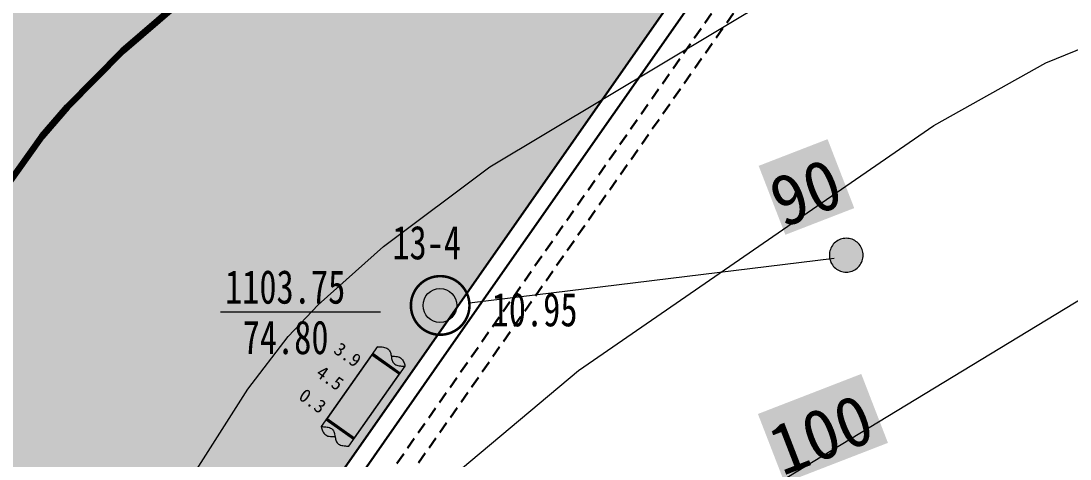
# Model space of a CAD drawing. Header units: inches. Extents: x 36473197 to 36486087, y 3899343 to 3911260.
# Drawn here: x 36479580 to 36479891.5, y 3904224.8 to 3904354.8 of the extents above; entities that cross this region are included whole.
import ezdxf

# ---------------------------------------------------------------- set-up
doc = ezdxf.new("R2010")
doc.units = ezdxf.units.IN
doc.header["$MEASUREMENT"] = 0
doc.linetypes.add('虚线', pattern=[0.0045, 0.00175, -0.001, 0.00175])
for name, color, linetype, lineweight in [('4煤底板等值线', 7, 'Continuous', 0), ('4煤底板等值线注记', 7, 'Continuous', 0), ('向北背斜轴', 7, 'Continuous', 0), ('小柱状', 7, 'Continuous', 0), ('巷道注记', 7, 'Continuous', 0), ('西区开拓设计', 7, 'Continuous', 0), ('采掘图', 7, 'Continuous', 0), ('采空区', 7, 'Continuous', 0), ('钻孔', 7, 'Continuous', 0), ('钻孔变量', 7, 'Continuous', 0)]:
    doc.layers.add(name, color=color, linetype=linetype, lineweight=lineweight)
doc.styles.add('宋体', font='SIMSUN.TTC')
doc.styles.add('黑体', font='simhei.ttf')

msp = doc.modelspace()

# ---------------------------------------------------------------- hatches: boundary and pattern name
at = {"layer": '4煤底板等值线注记', "true_color": 0xffffff}
for points in [[(36479806.95, 3904291.31), (36479799.03, 3904311.77), (36479819.49, 3904319.69), (36479827.41, 3904299.23)], [(36479806.73, 3904217.67), (36479798.81, 3904238.13), (36479829.5, 3904250.01), (36479837.42, 3904229.55)]]:
    msp.add_hatch(color=7, dxfattribs=at).paths.add_polyline_path(points, flags=17)
at = {"layer": '小柱状'}
msp.add_hatch(color=7, dxfattribs=at).paths.add_polyline_path([(36479670.86, 3904236.82), (36479679.03, 3904231.05), (36479692.4, 3904250.01), (36479684.23, 3904255.78)], flags=17)
at = {"layer": '小柱状', "lineweight": 0}
h = msp.add_hatch(dxfattribs=at)
h.set_pattern_fill('细粒砂岩_1', color=256, scale=100, angle=-35, style=0, pattern_type=2)
h.set_pattern_definition([(145, (36479684.4391, 3904249.91735), (-0.344146, -0.49149), [0.007222, -0.592778]), (145, (36479684.4433, 3904249.91565), (-0.344146, -0.49149), [0.016, -0.584]), (145, (36479684.4459, 3904249.91504), (-0.344146, -0.49149), [0.021, -0.579]), (145, (36479684.44834, 3904249.91456), (-0.344146, -0.49149), [0.02552, -0.57448]), (145, (36479684.45, 3904249.91463), (-0.344146, -0.49149), [0.02812, -0.57188]), (145, (36479684.4516, 3904249.9147), (-0.344146, -0.49149), [0.03072, -0.56928]), (145, (36479684.45326, 3904249.9148), (-0.344146, -0.49149), [0.03332, -0.56668]), (145, (36479684.4548, 3904249.9149), (-0.344146, -0.49149), [0.035708, -0.564292]), (145, (36479684.456, 3904249.9153), (-0.344146, -0.49149), [0.037246, -0.562754]), (145, (36479684.4572, 3904249.9157), (-0.344146, -0.49149), [0.038785, -0.561215]), (145, (36479684.4584, 3904249.91605), (-0.344146, -0.49149), [0.040323, -0.559677]), (145, (36479684.4596, 3904249.9164), (-0.344146, -0.49149), [0.04186, -0.55814]), (145, (36479684.4608, 3904249.9168), (-0.344146, -0.49149), [9e-17, -0.6]), (145, (36479684.4608, 3904249.9168), (-0.344146, -0.49149), [0.0434, -0.5566]), (145, (36479684.46173, 3904249.9174), (-0.344146, -0.49149), [0.0442, -0.5558]), (145, (36479684.46263, 3904249.918), (-0.344146, -0.49149), [0.045, -0.555]), (145, (36479684.46353, 3904249.9186), (-0.344146, -0.49149), [0.0458, -0.5542]), (145, (36479684.46443, 3904249.91916), (-0.344146, -0.49149), [0.0466, -0.5534]), (145, (36479684.46534, 3904249.91975), (-0.344146, -0.49149), [0.0474, -0.5526]), (145, (36479684.46624, 3904249.92034), (-0.344146, -0.49149), [4e-17, -0.6]), (145, (36479684.46624, 3904249.92034), (-0.344146, -0.49149), [0.0482, -0.5518]), (145, (36479684.4669, 3904249.9211), (-0.344146, -0.49149), [0.048477, -0.551523]), (145, (36479684.4676, 3904249.9218), (-0.344146, -0.49149), [0.048754, -0.551246]), (145, (36479684.4683, 3904249.92256), (-0.344146, -0.49149), [0.04903, -0.55097]), (145, (36479684.469, 3904249.9233), (-0.344146, -0.49149), [0.049308, -0.550692]), (145, (36479684.4697, 3904249.92404), (-0.344146, -0.49149), [0.049585, -0.550415]), (145, (36479684.47036, 3904249.9248), (-0.344146, -0.49149), [0.04986, -0.55014]), (145, (36479684.47093, 3904249.9256), (-0.344146, -0.49149), [0.04986, -0.55014]), (145, (36479684.4714, 3904249.9265), (-0.344146, -0.49149), [0.049585, -0.550415]), (145, (36479684.47185, 3904249.9274), (-0.344146, -0.49149), [0.049308, -0.550692]), (145, (36479684.4723, 3904249.9283), (-0.344146, -0.49149), [0.04903, -0.55097]), (145, (36479684.4728, 3904249.9292), (-0.344146, -0.49149), [0.048754, -0.551246]), (145, (36479684.47323, 3904249.9301), (-0.344146, -0.49149), [0.048477, -0.551523]), (145, (36479684.4737, 3904249.931), (-0.344146, -0.49149), [0.0482, -0.5518]), (145, (36479684.4342, 3904249.95864), (-0.344146, -0.49149), [4e-17, -0.6]), (145, (36479684.47394, 3904249.93204), (-0.344146, -0.49149), [0.0474, -0.5526]), (145, (36479684.4742, 3904249.9331), (-0.344146, -0.49149), [0.0466, -0.5534]), (145, (36479684.47443, 3904249.93414), (-0.344146, -0.49149), [0.0458, -0.5542]), (145, (36479684.4747, 3904249.9352), (-0.344146, -0.49149), [0.045, -0.555]), (145, (36479684.4749, 3904249.93624), (-0.344146, -0.49149), [0.0442, -0.5558]), (145, (36479684.47517, 3904249.9373), (-0.344146, -0.49149), [0.0434, -0.5566]), (145, (36479684.4396, 3904249.9622), (-0.344146, -0.49149), [0, -0.6]), (145, (36479684.4751, 3904249.93854), (-0.344146, -0.49149), [0.04186, -0.55814]), (145, (36479684.47506, 3904249.9398), (-0.344146, -0.49149), [0.040323, -0.559677]), (145, (36479684.475, 3904249.94107), (-0.344146, -0.49149), [0.038785, -0.561215]), (145, (36479684.47494, 3904249.9423), (-0.344146, -0.49149), [0.037246, -0.562754]), (145, (36479684.4749, 3904249.9436), (-0.344146, -0.49149), [0.035708, -0.564292]), (145, (36479684.4745, 3904249.9451), (-0.344146, -0.49149), [0.03332, -0.56668]), (145, (36479684.474, 3904249.94665), (-0.344146, -0.49149), [0.03072, -0.56928]), (145, (36479684.4735, 3904249.9482), (-0.344146, -0.49149), [0.02812, -0.57188]), (145, (36479684.473, 3904249.9498), (-0.344146, -0.49149), [0.02552, -0.57448]), (145, (36479684.47173, 3904249.9519), (-0.344146, -0.49149), [0.021, -0.579]), (145, (36479684.47026, 3904249.95415), (-0.344146, -0.49149), [0.016, -0.584]), (145, (36479684.4683, 3904249.9565), (-0.344146, -0.49149), [0.01011, -0.58989]), (145, (36479684.3782, 3904249.9572), (-0.344146, -0.49149), [0.007222, -0.592778]), (145, (36479684.38234, 3904249.9555), (-0.344146, -0.49149), [0.016, -0.584]), (145, (36479684.38497, 3904249.9549), (-0.344146, -0.49149), [0.021, -0.579]), (145, (36479684.3874, 3904249.95443), (-0.344146, -0.49149), [0.02552, -0.57448]), (145, (36479684.389, 3904249.9545), (-0.344146, -0.49149), [0.02812, -0.57188]), (145, (36479684.39067, 3904249.9546), (-0.344146, -0.49149), [0.03072, -0.56928]), (145, (36479684.3923, 3904249.95465), (-0.344146, -0.49149), [0.03332, -0.56668]), (145, (36479684.39386, 3904249.9548), (-0.344146, -0.49149), [0.035708, -0.564292]), (145, (36479684.39506, 3904249.95517), (-0.344146, -0.49149), [0.037246, -0.562754]), (145, (36479684.39627, 3904249.95554), (-0.344146, -0.49149), [0.038785, -0.561215]), (145, (36479684.39747, 3904249.9559), (-0.344146, -0.49149), [0.040323, -0.559677]), (145, (36479684.3987, 3904249.9563), (-0.344146, -0.49149), [0.04186, -0.55814]), (145, (36479684.3999, 3904249.9567), (-0.344146, -0.49149), [2e-17, -0.6]), (145, (36479684.3999, 3904249.9567), (-0.344146, -0.49149), [0.0434, -0.5566]), (145, (36479684.4008, 3904249.95727), (-0.344146, -0.49149), [0.0442, -0.5558]), (145, (36479684.4017, 3904249.95786), (-0.344146, -0.49149), [0.045, -0.555]), (145, (36479684.4026, 3904249.95845), (-0.344146, -0.49149), [0.0458, -0.5542]), (145, (36479684.4035, 3904249.95904), (-0.344146, -0.49149), [0.0466, -0.5534]), (145, (36479684.4044, 3904249.9596), (-0.344146, -0.49149), [0.0474, -0.5526]), (145, (36479684.4053, 3904249.9602), (-0.344146, -0.49149), [2e-17, -0.6]), (145, (36479684.4053, 3904249.9602), (-0.344146, -0.49149), [0.0482, -0.5518]), (145, (36479684.406, 3904249.96096), (-0.344146, -0.49149), [0.048477, -0.551523]), (145, (36479684.40666, 3904249.9617), (-0.344146, -0.49149), [0.048754, -0.551246]), (145, (36479684.40734, 3904249.96244), (-0.344146, -0.49149), [0.04903, -0.55097]), (145, (36479684.40803, 3904249.9632), (-0.344146, -0.49149), [0.049308, -0.550692]), (145, (36479684.4087, 3904249.9639), (-0.344146, -0.49149), [0.049585, -0.550415]), (145, (36479684.4094, 3904249.96465), (-0.344146, -0.49149), [0.04986, -0.55014]), (145, (36479684.41, 3904249.9655), (-0.344146, -0.49149), [0.04986, -0.55014]), (145, (36479684.41044, 3904249.9664), (-0.344146, -0.49149), [0.049585, -0.550415]), (145, (36479684.4109, 3904249.9673), (-0.344146, -0.49149), [0.049308, -0.550692]), (145, (36479684.41136, 3904249.96817), (-0.344146, -0.49149), [0.04903, -0.55097]), (145, (36479684.4118, 3904249.96907), (-0.344146, -0.49149), [0.048754, -0.551246]), (145, (36479684.4123, 3904249.96997), (-0.344146, -0.49149), [0.048477, -0.551523]), (145, (36479684.41274, 3904249.97087), (-0.344146, -0.49149), [0.0482, -0.5518]), (145, (36479684.37326, 3904249.9985), (-0.344146, -0.49149), [0, -0.6]), (145, (36479684.413, 3904249.9719), (-0.344146, -0.49149), [0.0474, -0.5526]), (145, (36479684.41323, 3904249.97296), (-0.344146, -0.49149), [0.0466, -0.5534]), (145, (36479684.4135, 3904249.974), (-0.344146, -0.49149), [0.0458, -0.5542]), (145, (36479684.4137, 3904249.97506), (-0.344146, -0.49149), [0.045, -0.555]), (145, (36479684.41397, 3904249.9761), (-0.344146, -0.49149), [0.0442, -0.5558]), (145, (36479684.4142, 3904249.97716), (-0.344146, -0.49149), [0.0434, -0.5566]), (145, (36479684.37866, 3904250.00205), (-0.344146, -0.49149), [4e-17, -0.6]), (145, (36479684.41416, 3904249.9784), (-0.344146, -0.49149), [0.04186, -0.55814]), (145, (36479684.4141, 3904249.9797), (-0.344146, -0.49149), [0.040323, -0.559677]), (145, (36479684.41405, 3904249.98094), (-0.344146, -0.49149), [0.038785, -0.561215]), (145, (36479684.414, 3904249.9822), (-0.344146, -0.49149), [0.037246, -0.562754]), (145, (36479684.41393, 3904249.98346), (-0.344146, -0.49149), [0.035708, -0.564292]), (145, (36479684.4135, 3904249.98496), (-0.344146, -0.49149), [0.03332, -0.56668]), (145, (36479684.41304, 3904249.9865), (-0.344146, -0.49149), [0.03072, -0.56928]), (145, (36479684.41255, 3904249.9881), (-0.344146, -0.49149), [0.02812, -0.57188]), (145, (36479684.41205, 3904249.98966), (-0.344146, -0.49149), [0.02552, -0.57448]), (145, (36479684.4108, 3904249.9918), (-0.344146, -0.49149), [0.021, -0.579]), (145, (36479684.4093, 3904249.994), (-0.344146, -0.49149), [0.016, -0.584]), (145, (36479684.40735, 3904249.99637), (-0.344146, -0.49149), [0.01011, -0.58989]), (145, (36479684.31634, 3904250.00333), (-0.344146, -0.49149), [0.007222, -0.592778]), (145, (36479684.3205, 3904250.00163), (-0.344146, -0.49149), [0.016, -0.584]), (145, (36479684.3231, 3904250.001), (-0.344146, -0.49149), [0.021, -0.579]), (145, (36479684.32555, 3904250.00054), (-0.344146, -0.49149), [0.02552, -0.57448]), (145, (36479684.3272, 3904250.0006), (-0.344146, -0.49149), [0.02812, -0.57188]), (145, (36479684.32883, 3904250.0007), (-0.344146, -0.49149), [0.03072, -0.56928]), (145, (36479684.33047, 3904250.00076), (-0.344146, -0.49149), [0.03332, -0.56668]), (145, (36479684.332, 3904250.0009), (-0.344146, -0.49149), [0.035708, -0.564292]), (145, (36479684.3332, 3904250.0013), (-0.344146, -0.49149), [0.037246, -0.562754]), (145, (36479684.3344, 3904250.00165), (-0.344146, -0.49149), [0.038785, -0.561215]), (145, (36479684.33563, 3904250.002), (-0.344146, -0.49149), [0.040323, -0.559677]), (145, (36479684.33684, 3904250.0024), (-0.344146, -0.49149), [0.04186, -0.55814]), (145, (36479684.33804, 3904250.0028), (-0.344146, -0.49149), [0, -0.6]), (145, (36479684.33804, 3904250.0028), (-0.344146, -0.49149), [0.0434, -0.5566]), (145, (36479684.33894, 3904250.0034), (-0.344146, -0.49149), [0.0442, -0.5558]), (145, (36479684.33984, 3904250.00396), (-0.344146, -0.49149), [0.045, -0.555]), (145, (36479684.34074, 3904250.00455), (-0.344146, -0.49149), [0.0458, -0.5542]), (145, (36479684.34164, 3904250.00514), (-0.344146, -0.49149), [0.0466, -0.5534]), (145, (36479684.34255, 3904250.00573), (-0.344146, -0.49149), [0.0474, -0.5526]), (145, (36479684.34345, 3904250.0063), (-0.344146, -0.49149), [3e-17, -0.6]), (145, (36479684.34345, 3904250.0063), (-0.344146, -0.49149), [0.0482, -0.5518]), (145, (36479684.34413, 3904250.00706), (-0.344146, -0.49149), [0.048477, -0.551523]), (145, (36479684.3448, 3904250.0078), (-0.344146, -0.49149), [0.048754, -0.551246]), (145, (36479684.3455, 3904250.00854), (-0.344146, -0.49149), [0.04903, -0.55097]), (145, (36479684.3462, 3904250.0093), (-0.344146, -0.49149), [0.049308, -0.550692]), (145, (36479684.3469, 3904250.01), (-0.344146, -0.49149), [0.049585, -0.550415]), (145, (36479684.34757, 3904250.01076), (-0.344146, -0.49149), [0.04986, -0.55014]), (145, (36479684.34814, 3904250.0116), (-0.344146, -0.49149), [0.04986, -0.55014]), (145, (36479684.3486, 3904250.0125), (-0.344146, -0.49149), [0.049585, -0.550415]), (145, (36479684.34906, 3904250.0134), (-0.344146, -0.49149), [0.049308, -0.550692]), (145, (36479684.3495, 3904250.0143), (-0.344146, -0.49149), [0.04903, -0.55097]), (145, (36479684.35, 3904250.0152), (-0.344146, -0.49149), [0.048754, -0.551246]), (145, (36479684.35044, 3904250.0161), (-0.344146, -0.49149), [0.048477, -0.551523]), (145, (36479684.3509, 3904250.017), (-0.344146, -0.49149), [0.0482, -0.5518]), (145, (36479684.3114, 3904250.0446), (-0.344146, -0.49149), [3e-17, -0.6]), (145, (36479684.35115, 3904250.018), (-0.344146, -0.49149), [0.0474, -0.5526]), (145, (36479684.3514, 3904250.01907), (-0.344146, -0.49149), [0.0466, -0.5534]), (145, (36479684.35164, 3904250.0201), (-0.344146, -0.49149), [0.0458, -0.5542]), (145, (36479684.3519, 3904250.02117), (-0.344146, -0.49149), [0.045, -0.555]), (145, (36479684.35213, 3904250.0222), (-0.344146, -0.49149), [0.0442, -0.5558]), (145, (36479684.3524, 3904250.02326), (-0.344146, -0.49149), [0.0434, -0.5566]), (145, (36479684.3168, 3904250.04816), (-0.344146, -0.49149), [3e-17, -0.6]), (145, (36479684.3523, 3904250.0245), (-0.344146, -0.49149), [0.04186, -0.55814]), (145, (36479684.35227, 3904250.0258), (-0.344146, -0.49149), [0.040323, -0.559677]), (145, (36479684.3522, 3904250.02704), (-0.344146, -0.49149), [0.038785, -0.561215]), (145, (36479684.35215, 3904250.0283), (-0.344146, -0.49149), [0.037246, -0.562754]), (145, (36479684.3521, 3904250.02957), (-0.344146, -0.49149), [0.035708, -0.564292]), (145, (36479684.3517, 3904250.03107), (-0.344146, -0.49149), [0.03332, -0.56668]), (145, (36479684.3512, 3904250.03263), (-0.344146, -0.49149), [0.03072, -0.56928]), (145, (36479684.3507, 3904250.0342), (-0.344146, -0.49149), [0.02812, -0.57188]), (145, (36479684.3502, 3904250.03576), (-0.344146, -0.49149), [0.02552, -0.57448]), (145, (36479684.34894, 3904250.0379), (-0.344146, -0.49149), [0.021, -0.579]), (145, (36479684.34747, 3904250.04013), (-0.344146, -0.49149), [0.016, -0.584]), (145, (36479684.3455, 3904250.0425), (-0.344146, -0.49149), [0.01011, -0.58989]), (145, (36479684.0213, 3904249.8437), (-0.344146, -0.49149), [0.007222, -0.592778]), (145, (36479684.0255, 3904249.842), (-0.344146, -0.49149), [0.016, -0.584]), (145, (36479684.0281, 3904249.84137), (-0.344146, -0.49149), [0.021, -0.579]), (145, (36479684.0305, 3904249.8409), (-0.344146, -0.49149), [0.02552, -0.57448]), (145, (36479684.03216, 3904249.84096), (-0.344146, -0.49149), [0.02812, -0.57188]), (145, (36479684.0338, 3904249.84104), (-0.344146, -0.49149), [0.03072, -0.56928]), (145, (36479684.03544, 3904249.8411), (-0.344146, -0.49149), [0.03332, -0.56668]), (145, (36479684.037, 3904249.84124), (-0.344146, -0.49149), [0.035708, -0.564292]), (145, (36479684.0382, 3904249.8416), (-0.344146, -0.49149), [0.037246, -0.562754]), (145, (36479684.0394, 3904249.842), (-0.344146, -0.49149), [0.038785, -0.561215]), (145, (36479684.0406, 3904249.8424), (-0.344146, -0.49149), [0.040323, -0.559677]), (145, (36479684.0418, 3904249.84275), (-0.344146, -0.49149), [0.04186, -0.55814]), (145, (36479684.043, 3904249.84313), (-0.344146, -0.49149), [1e-17, -0.6]), (145, (36479684.043, 3904249.84313), (-0.344146, -0.49149), [0.0434, -0.5566]), (145, (36479684.0439, 3904249.8437), (-0.344146, -0.49149), [0.0442, -0.5558]), (145, (36479684.0448, 3904249.8443), (-0.344146, -0.49149), [0.045, -0.555]), (145, (36479684.0457, 3904249.8449), (-0.344146, -0.49149), [0.0458, -0.5542]), (145, (36479684.0466, 3904249.8455), (-0.344146, -0.49149), [0.0466, -0.5534]), (145, (36479684.0475, 3904249.8461), (-0.344146, -0.49149), [0.0474, -0.5526]), (145, (36479684.0484, 3904249.8467), (-0.344146, -0.49149), [0, -0.6]), (145, (36479684.0484, 3904249.8467), (-0.344146, -0.49149), [0.0482, -0.5518]), (145, (36479684.0491, 3904249.8474), (-0.344146, -0.49149), [0.048477, -0.551523]), (145, (36479684.0498, 3904249.84815), (-0.344146, -0.49149), [0.048754, -0.551246]), (145, (36479684.0505, 3904249.8489), (-0.344146, -0.49149), [0.04903, -0.55097]), (145, (36479684.05117, 3904249.84963), (-0.344146, -0.49149), [0.049308, -0.550692]), (145, (36479684.05185, 3904249.85037), (-0.344146, -0.49149), [0.049585, -0.550415]), (145, (36479684.05254, 3904249.8511), (-0.344146, -0.49149), [0.04986, -0.55014]), (145, (36479684.0531, 3904249.8519), (-0.344146, -0.49149), [0.04986, -0.55014]), (145, (36479684.0536, 3904249.8528), (-0.344146, -0.49149), [0.049585, -0.550415]), (145, (36479684.05403, 3904249.8537), (-0.344146, -0.49149), [0.049308, -0.550692]), (145, (36479684.0545, 3904249.8546), (-0.344146, -0.49149), [0.04903, -0.55097]), (145, (36479684.05495, 3904249.8555), (-0.344146, -0.49149), [0.048754, -0.551246]), (145, (36479684.0554, 3904249.8564), (-0.344146, -0.49149), [0.048477, -0.551523]), (145, (36479684.0559, 3904249.8573), (-0.344146, -0.49149), [0.0482, -0.5518]), (145, (36479684.0164, 3904249.88497), (-0.344146, -0.49149), [2e-17, -0.6]), (145, (36479684.0561, 3904249.85837), (-0.344146, -0.49149), [0.0474, -0.5526]), (145, (36479684.05637, 3904249.8594), (-0.344146, -0.49149), [0.0466, -0.5534]), (145, (36479684.0566, 3904249.86047), (-0.344146, -0.49149), [0.0458, -0.5542]), (145, (36479684.05686, 3904249.8615), (-0.344146, -0.49149), [0.045, -0.555]), (145, (36479684.0571, 3904249.86256), (-0.344146, -0.49149), [0.0442, -0.5558]), (145, (36479684.05735, 3904249.8636), (-0.344146, -0.49149), [0.0434, -0.5566]), (145, (36479684.0218, 3904249.8885), (-0.344146, -0.49149), [4e-17, -0.6]), (145, (36479684.0573, 3904249.8649), (-0.344146, -0.49149), [0.04186, -0.55814]), (145, (36479684.05724, 3904249.86613), (-0.344146, -0.49149), [0.040323, -0.559677]), (145, (36479684.0572, 3904249.8674), (-0.344146, -0.49149), [0.038785, -0.561215]), (145, (36479684.0571, 3904249.86865), (-0.344146, -0.49149), [0.037246, -0.562754]), (145, (36479684.05707, 3904249.8699), (-0.344146, -0.49149), [0.035708, -0.564292]), (145, (36479684.05666, 3904249.8714), (-0.344146, -0.49149), [0.03332, -0.56668]), (145, (36479684.0562, 3904249.873), (-0.344146, -0.49149), [0.03072, -0.56928]), (145, (36479684.0557, 3904249.87455), (-0.344146, -0.49149), [0.02812, -0.57188]), (145, (36479684.0552, 3904249.8761), (-0.344146, -0.49149), [0.02552, -0.57448]), (145, (36479684.0539, 3904249.8782), (-0.344146, -0.49149), [0.021, -0.579]), (145, (36479684.05244, 3904249.8805), (-0.344146, -0.49149), [0.016, -0.584]), (145, (36479684.0505, 3904249.8828), (-0.344146, -0.49149), [0.01011, -0.58989]), (145, (36479683.96036, 3904249.88355), (-0.344146, -0.49149), [0.007222, -0.592778]), (145, (36479683.9645, 3904249.88185), (-0.344146, -0.49149), [0.016, -0.584]), (145, (36479683.96715, 3904249.88124), (-0.344146, -0.49149), [0.021, -0.579]), (145, (36479683.9696, 3904249.88076), (-0.344146, -0.49149), [0.02552, -0.57448]), (145, (36479683.9712, 3904249.88083), (-0.344146, -0.49149), [0.02812, -0.57188]), (145, (36479683.97285, 3904249.8809), (-0.344146, -0.49149), [0.03072, -0.56928]), (145, (36479683.9745, 3904249.881), (-0.344146, -0.49149), [0.03332, -0.56668]), (145, (36479683.97604, 3904249.8811), (-0.344146, -0.49149), [0.035708, -0.564292]), (145, (36479683.97724, 3904249.8815), (-0.344146, -0.49149), [0.037246, -0.562754]), (145, (36479683.97845, 3904249.8819), (-0.344146, -0.49149), [0.038785, -0.561215]), (145, (36479683.97965, 3904249.88225), (-0.344146, -0.49149), [0.040323, -0.559677]), (145, (36479683.98085, 3904249.8826), (-0.344146, -0.49149), [0.04186, -0.55814]), (145, (36479683.98206, 3904249.883), (-0.344146, -0.49149), [0, -0.6]), (145, (36479683.98206, 3904249.883), (-0.344146, -0.49149), [0.0434, -0.5566]), (145, (36479683.98296, 3904249.8836), (-0.344146, -0.49149), [0.0442, -0.5558]), (145, (36479683.98386, 3904249.8842), (-0.344146, -0.49149), [0.045, -0.555]), (145, (36479683.98476, 3904249.8848), (-0.344146, -0.49149), [0.0458, -0.5542]), (145, (36479683.98566, 3904249.88536), (-0.344146, -0.49149), [0.0466, -0.5534]), (145, (36479683.98656, 3904249.88595), (-0.344146, -0.49149), [0.0474, -0.5526]), (145, (36479683.98747, 3904249.88654), (-0.344146, -0.49149), [2e-17, -0.6]), (145, (36479683.98747, 3904249.88654), (-0.344146, -0.49149), [0.0482, -0.5518]), (145, (36479683.98815, 3904249.8873), (-0.344146, -0.49149), [0.048477, -0.551523]), (145, (36479683.98884, 3904249.888), (-0.344146, -0.49149), [0.048754, -0.551246]), (145, (36479683.9895, 3904249.88876), (-0.344146, -0.49149), [0.04903, -0.55097]), (145, (36479683.9902, 3904249.8895), (-0.344146, -0.49149), [0.049308, -0.550692]), (145, (36479683.9909, 3904249.89024), (-0.344146, -0.49149), [0.049585, -0.550415]), (145, (36479683.9916, 3904249.891), (-0.344146, -0.49149), [0.04986, -0.55014]), (145, (36479683.99216, 3904249.8918), (-0.344146, -0.49149), [0.04986, -0.55014]), (145, (36479683.9926, 3904249.8927), (-0.344146, -0.49149), [0.049585, -0.550415]), (145, (36479683.9931, 3904249.8936), (-0.344146, -0.49149), [0.049308, -0.550692]), (145, (36479683.99354, 3904249.8945), (-0.344146, -0.49149), [0.04903, -0.55097]), (145, (36479683.994, 3904249.8954), (-0.344146, -0.49149), [0.048754, -0.551246]), (145, (36479683.99446, 3904249.8963), (-0.344146, -0.49149), [0.048477, -0.551523]), (145, (36479683.9949, 3904249.8972), (-0.344146, -0.49149), [0.0482, -0.5518]), (145, (36479683.95544, 3904249.92484), (-0.344146, -0.49149), [2e-17, -0.6]), (145, (36479683.99517, 3904249.89824), (-0.344146, -0.49149), [0.0474, -0.5526]), (145, (36479683.9954, 3904249.8993), (-0.344146, -0.49149), [0.0466, -0.5534]), (145, (36479683.99566, 3904249.90034), (-0.344146, -0.49149), [0.0458, -0.5542]), (145, (36479683.9959, 3904249.9014), (-0.344146, -0.49149), [0.045, -0.555]), (145, (36479683.99615, 3904249.90244), (-0.344146, -0.49149), [0.0442, -0.5558]), (145, (36479683.9964, 3904249.9035), (-0.344146, -0.49149), [0.0434, -0.5566]), (145, (36479683.96085, 3904249.9284), (-0.344146, -0.49149), [2e-17, -0.6]), (145, (36479683.99634, 3904249.90474), (-0.344146, -0.49149), [0.04186, -0.55814]), (145, (36479683.9963, 3904249.906), (-0.344146, -0.49149), [0.040323, -0.559677]), (145, (36479683.9962, 3904249.90727), (-0.344146, -0.49149), [0.038785, -0.561215]), (145, (36479683.9962, 3904249.9085), (-0.344146, -0.49149), [0.037246, -0.562754]), (145, (36479683.9961, 3904249.9098), (-0.344146, -0.49149), [0.035708, -0.564292]), (145, (36479683.9957, 3904249.9113), (-0.344146, -0.49149), [0.03332, -0.56668]), (145, (36479683.9952, 3904249.91285), (-0.344146, -0.49149), [0.03072, -0.56928]), (145, (36479683.9947, 3904249.9144), (-0.344146, -0.49149), [0.02812, -0.57188]), (145, (36479683.99424, 3904249.916), (-0.344146, -0.49149), [0.02552, -0.57448]), (145, (36479683.99296, 3904249.9181), (-0.344146, -0.49149), [0.021, -0.579]), (145, (36479683.9915, 3904249.92035), (-0.344146, -0.49149), [0.016, -0.584]), (145, (36479683.98953, 3904249.9227), (-0.344146, -0.49149), [0.01011, -0.58989]), (145, (36479683.8985, 3904249.92966), (-0.344146, -0.49149), [0.007222, -0.592778]), (145, (36479683.9027, 3904249.92796), (-0.344146, -0.49149), [0.016, -0.584]), (145, (36479683.9053, 3904249.92734), (-0.344146, -0.49149), [0.021, -0.579]), (145, (36479683.90773, 3904249.92687), (-0.344146, -0.49149), [0.02552, -0.57448]), (145, (36479683.9094, 3904249.92694), (-0.344146, -0.49149), [0.02812, -0.57188]), (145, (36479683.911, 3904249.927), (-0.344146, -0.49149), [0.03072, -0.56928]), (145, (36479683.91265, 3904249.9271), (-0.344146, -0.49149), [0.03332, -0.56668]), (145, (36479683.9142, 3904249.9272), (-0.344146, -0.49149), [0.035708, -0.564292]), (145, (36479683.9154, 3904249.9276), (-0.344146, -0.49149), [0.037246, -0.562754]), (145, (36479683.9166, 3904249.928), (-0.344146, -0.49149), [0.038785, -0.561215]), (145, (36479683.9178, 3904249.92836), (-0.344146, -0.49149), [0.040323, -0.559677]), (145, (36479683.919, 3904249.92873), (-0.344146, -0.49149), [0.04186, -0.55814]), (145, (36479683.9202, 3904249.9291), (-0.344146, -0.49149), [2e-17, -0.6]), (145, (36479683.9202, 3904249.9291), (-0.344146, -0.49149), [0.0434, -0.5566]), (145, (36479683.9211, 3904249.9297), (-0.344146, -0.49149), [0.0442, -0.5558]), (145, (36479683.922, 3904249.9303), (-0.344146, -0.49149), [0.045, -0.555]), (145, (36479683.9229, 3904249.9309), (-0.344146, -0.49149), [0.0458, -0.5542]), (145, (36479683.9238, 3904249.9315), (-0.344146, -0.49149), [0.0466, -0.5534]), (145, (36479683.9247, 3904249.93206), (-0.344146, -0.49149), [0.0474, -0.5526]), (145, (36479683.9256, 3904249.93265), (-0.344146, -0.49149), [0, -0.6]), (145, (36479683.9256, 3904249.93265), (-0.344146, -0.49149), [0.0482, -0.5518]), (145, (36479683.9263, 3904249.9334), (-0.344146, -0.49149), [0.048477, -0.551523]), (145, (36479683.927, 3904249.9341), (-0.344146, -0.49149), [0.048754, -0.551246]), (145, (36479683.9277, 3904249.93487), (-0.344146, -0.49149), [0.04903, -0.55097]), (145, (36479683.9284, 3904249.9356), (-0.344146, -0.49149), [0.049308, -0.550692]), (145, (36479683.92906, 3904249.93635), (-0.344146, -0.49149), [0.049585, -0.550415]), (145, (36479683.92975, 3904249.9371), (-0.344146, -0.49149), [0.04986, -0.55014]), (145, (36479683.9303, 3904249.9379), (-0.344146, -0.49149), [0.04986, -0.55014]), (145, (36479683.9308, 3904249.9388), (-0.344146, -0.49149), [0.049585, -0.550415]), (145, (36479683.93124, 3904249.9397), (-0.344146, -0.49149), [0.049308, -0.550692]), (145, (36479683.9317, 3904249.9406), (-0.344146, -0.49149), [0.04903, -0.55097]), (145, (36479683.93216, 3904249.9415), (-0.344146, -0.49149), [0.048754, -0.551246]), (145, (36479683.9326, 3904249.9424), (-0.344146, -0.49149), [0.048477, -0.551523]), (145, (36479683.9331, 3904249.9433), (-0.344146, -0.49149), [0.0482, -0.5518]), (145, (36479683.8936, 3904249.97095), (-0.344146, -0.49149), [0, -0.6]), (145, (36479683.93333, 3904249.94435), (-0.344146, -0.49149), [0.0474, -0.5526]), (145, (36479683.9336, 3904249.9454), (-0.344146, -0.49149), [0.0466, -0.5534]), (145, (36479683.9338, 3904249.94645), (-0.344146, -0.49149), [0.0458, -0.5542]), (145, (36479683.93407, 3904249.9475), (-0.344146, -0.49149), [0.045, -0.555]), (145, (36479683.9343, 3904249.94854), (-0.344146, -0.49149), [0.0442, -0.5558]), (145, (36479683.93456, 3904249.9496), (-0.344146, -0.49149), [0.0434, -0.5566]), (145, (36479683.899, 3904249.9745), (-0.344146, -0.49149), [4e-17, -0.6]), (145, (36479683.9345, 3904249.95085), (-0.344146, -0.49149), [0.04186, -0.55814]), (145, (36479683.93445, 3904249.9521), (-0.344146, -0.49149), [0.040323, -0.559677]), (145, (36479683.9344, 3904249.9534), (-0.344146, -0.49149), [0.038785, -0.561215]), (145, (36479683.93433, 3904249.95463), (-0.344146, -0.49149), [0.037246, -0.562754]), (145, (36479683.9343, 3904249.9559), (-0.344146, -0.49149), [0.035708, -0.564292]), (145, (36479683.9339, 3904249.9574), (-0.344146, -0.49149), [0.03332, -0.56668]), (145, (36479683.9334, 3904249.95896), (-0.344146, -0.49149), [0.03072, -0.56928]), (145, (36479683.9329, 3904249.9605), (-0.344146, -0.49149), [0.02812, -0.57188]), (145, (36479683.9324, 3904249.9621), (-0.344146, -0.49149), [0.02552, -0.57448]), (145, (36479683.9311, 3904249.9642), (-0.344146, -0.49149), [0.021, -0.579]), (145, (36479683.92965, 3904249.96646), (-0.344146, -0.49149), [0.016, -0.584]), (145, (36479683.9277, 3904249.9688), (-0.344146, -0.49149), [0.01011, -0.58989])])
h.paths.add_polyline_path([(36479684.18, 3904255.71), (36479692.35, 3904249.94), (36479692.58, 3904250.27), (36479684.41, 3904256.03)], flags=17)
h = msp.add_hatch(dxfattribs=at)
h.set_pattern_fill('泥岩_1_1', color=256, scale=133.333333, angle=-35, style=0, pattern_type=2)
h.set_pattern_definition([(145, (36479670.4099, 3904230.53045), (-0.45886, -0.65532), [0.266667, -0.533333]), (325, (36479670.7485, 3904230.7816), (0.45886, 0.65532), [0.266667, -0.533333]), (325, (36479670.25154, 3904230.8855), (0.45886, 0.65532), []), (325, (36479670.0221, 3904230.5578), (0.45886, 0.65532), [])])
h.paths.add_polyline_path([(36479670.58, 3904236.42), (36479678.75, 3904230.66), (36479678.98, 3904230.98), (36479670.81, 3904236.75)], flags=17)
at = {"layer": '采空区'}
h = msp.add_hatch(dxfattribs=at)
h.set_pattern_fill('GRAVEL', color=160, scale=105.7901, angle=315, style=0)
h.set_pattern_definition([(148.01184, (36473314.5915, 3905701.285), (-1084.597172, 668.148929), [14.2326, -1409.0277]), (104.96874, (36473302.52, 3905708.825), (324.6044794, -1231.8303788), [24.4235, -2417.9306]), (52.50944, (36473296.2116, 3905732.4196), (-962.331355, -1243.885012), [17.2214, -1704.9166]), (187.27274, (36473263.002, 3905768.459), (2102.0328397, 263.1874473), [22.2411, -2201.8684]), (212.83274, (36473240.94, 3905765.6434), (1158.3555047, 741.3392058), [21.8092, -2159.1096]), (277.27274, (36473222.6146, 3905753.8187), (-263.1874473, 2102.0328397), [22.2411, -2201.8684]), (317.69324, (36473225.43, 3905731.7565), (-1280.6219798, 1170.6976592), [29.4127, -2911.8565]), (352.25434, (36473247.1824, 3905711.959), (2420.6101977, -325.17645), [27.7686, -2749.0955]), (41.42864, (36473274.6976, 3905708.2163), (1207.4330738, 1072.257174), [22.3164, -2209.3282]), (95.23544, (36473291.43, 3905722.983), (97.871316, -1164.383859), [25.4776, -1248.4039]), (142.39644, (36473289.1053, 3905748.3542), (-1366.4368608, 1048.1458982), [32.9481, -3261.8658]), (58.81314, (36473280.145, 3905665.134), (496.519391, 839.493861), [11.2456, -1113.3185]), (91.46824, (36473285.9684, 3905674.7543), (30.423367, -1391.1188315), [21.3947, -2118.0777]), (144.999, (36473285.42, 3905696.14), (-104.18325, -18.3685), [14.961, -134.6488]), (123.19764, (36473296.636, 3905705.639), (300.209131, -484.179015), [8.0568, -797.6166]), (211.80044, (36473292.225, 3905712.38), (294.181173, 159.28875), [11.3939, -558.3032]), (310.96284, (36473282.542, 3905706.377), (263.472196, -275.81238), [18.5058, -598.3512]), (81.56414, (36473294.673, 3905692.402), (-67.44602, -226.73497), [13.3815, -321.1562]), (296.38854, (36473281.5714, 3905772.807), (496.234059, -986.727011), [18.746, -1855.8593]), (350.34524, (36473289.903, 3905756.0144), (-1219.489588, 214.6787046), [15.7269, -1556.9561]), (213.19764, (36473315.51, 3905696.076), (484.179015, 300.209131), [16.1134, -789.56]), (263.60954, (36473302.0264, 3905687.2534), (128.863733, 1096.937817), [18.746, -1855.8593]), (259.44304, (36473216.978, 3905761.419), (116.523425, 557.653236), [18.0774, -885.7936]), (214.77414, (36473213.666, 3905743.647), (1054.173342, 722.9689766), [15.1468, -1499.5369]), (346.80044, (36473211.51, 3905676.666), (557.653113, -116.524019), [16.1134, -789.56]), (297.35304, (36473227.198, 3905672.986), (-655.522998, 1280.9081026), [17.7337, -1755.6316]), (349.44304, (36473202.51, 3905727.715), (-557.653236, 116.523425), [9.0387, -894.8323]), (21.30894, (36473210.408, 3905682.917), (398.364484, 177.657035), [5.3942, -534.0315]), (85.96284, (36473215.434, 3905684.877), (-49.07747, -330.91819), [21.8092, -414.3745]), (106.00804, (36473216.969, 3905706.632), (287.8682655, -1023.463659), [20.2112, -2000.9058]), (223.68914, (36473273.165, 3905704.723), (189.99785, 140.92037), [15.2573, -366.1743]), (273.15624, (36473262.1325, 3905694.1846), (103.8974268, -1807.8518197), [26.6373, -2637.0894]), (340.94444, (36473263.599, 3905667.588), (-802.756619, 288.153284), [10.8917, -1078.284]), (9.999, (36473273.89, 3905664.03), (85.8147, 122.5517), [6.3474, -99.4427]), (40.25544, (36473219.727, 3905709.267), (-655.80883, -545.311972), [14.6968, -1454.9863]), (328.01184, (36473230.9435, 3905718.764), (1084.597172, -668.148929), [28.4652, -1394.7951]), (279.999, (36473255.09, 3905703.68), (122.5517, -85.8147), [27.5054, -78.2847]), (245.30384, (36473259.862, 3905676.597), (545.598409, 1170.411331), [16.7269, -1655.9614]), (174.05364, (36473252.874, 3905661.4), (-435.101397, 30.709156), [15.4033, -754.7603]), (127.64504, (36473237.5534, 3905662.9956), (-1390.8346447, 1795.79545), [25.0791, -2482.838]), (95.42514, (36473222.236, 3905682.8536), (-134.607993, 1372.7503153), [26.532, -2626.6702])])
h.paths.add_polyline_path([(36479305.12, 3904007.54), (36479453.18, 3903903.86), (36480260.46, 3905056.74), (36480110.01, 3905157.1)])
at = {"layer": '钻孔变量'}
msp.add_hatch(color=7, dxfattribs=at).paths.add_polyline_path([(36479820.02, 3904285.25), (36479820.04, 3904284.82), (36479820.09, 3904284.38), (36479820.19, 3904283.96), (36479820.32, 3904283.54), (36479820.49, 3904283.13), (36479820.69, 3904282.75), (36479820.93, 3904282.38), (36479821.19, 3904282.03), (36479821.49, 3904281.71), (36479821.81, 3904281.41), (36479822.16, 3904281.14), (36479822.53, 3904280.91), (36479822.91, 3904280.71), (36479823.32, 3904280.54), (36479823.74, 3904280.41), (36479824.16, 3904280.31), (36479824.6, 3904280.26), (36479825.04, 3904280.24), (36479825.47, 3904280.26), (36479825.91, 3904280.31), (36479826.33, 3904280.41), (36479826.75, 3904280.54), (36479827.16, 3904280.71), (36479827.54, 3904280.91), (36479827.91, 3904281.14), (36479828.26, 3904281.41), (36479828.58, 3904281.71), (36479828.88, 3904282.03), (36479829.15, 3904282.38), (36479829.38, 3904282.75), (36479829.58, 3904283.13), (36479829.75, 3904283.54), (36479829.88, 3904283.96), (36479829.98, 3904284.38), (36479830.03, 3904284.82), (36479830.05, 3904285.25), (36479830.05, 3904285.25), (36479830.03, 3904285.69), (36479829.98, 3904286.13), (36479829.88, 3904286.55), (36479829.75, 3904286.97), (36479829.58, 3904287.37), (36479829.38, 3904287.76), (36479829.15, 3904288.13), (36479828.88, 3904288.48), (36479828.58, 3904288.8), (36479828.26, 3904289.1), (36479827.91, 3904289.36), (36479827.54, 3904289.6), (36479827.16, 3904289.8), (36479826.75, 3904289.97), (36479826.33, 3904290.1), (36479825.91, 3904290.2), (36479825.47, 3904290.25), (36479825.04, 3904290.27), (36479824.6, 3904290.25), (36479824.16, 3904290.2), (36479823.74, 3904290.1), (36479823.32, 3904289.97), (36479822.91, 3904289.8), (36479822.53, 3904289.6), (36479822.16, 3904289.36), (36479821.81, 3904289.1), (36479821.49, 3904288.8), (36479821.19, 3904288.48), (36479820.93, 3904288.13), (36479820.69, 3904287.76), (36479820.49, 3904287.37), (36479820.32, 3904286.97), (36479820.19, 3904286.55), (36479820.09, 3904286.13), (36479820.04, 3904285.69)], flags=17)

# ---------------------------------------------------------------- linework, layer by layer
at = {"layer": '4煤底板等值线', "color": 7, "linetype": 'Continuous', "lineweight": 0, "flags": 128}
for points in [[(36479538.99, 3904075.44), (36479647.34, 3904245.45), (36479659.34, 3904261.13), (36479668.26, 3904270.52), (36479687.67, 3904287.88), (36479719.17, 3904311.52), (36479837.88, 3904382.66), (36479872.67, 3904399.6), (36479938.59, 3904422.19), (36480105.22, 3904504.49), (36480113.49, 3904509.64), (36480124.65, 3904518.53), (36480156.97, 3904547.12), (36480174.52, 3904559.12), (36480211.72, 3904580.08), (36480270.17, 3904606.7), (36480300.32, 3904617.45)], [(36479580.11, 3903972.99), (36479593.09, 3904038.81), (36479606.43, 3904083.8), (36479617.78, 3904112.72), (36479624.4, 3904126.69), (36479631.85, 3904140.19), (36479644.83, 3904158.93), (36479659.44, 3904176.56), (36479669.94, 3904187.63), (36479745.53, 3904250.99), (36479851.08, 3904323.7), (36479884.34, 3904342.35), (36479923.5, 3904358.23), (36479975.77, 3904376.86), (36479984.16, 3904380.54), (36479992.29, 3904384.69), (36480000.96, 3904390.27), (36480050.34, 3904428.68), (36480058.96, 3904434.43), (36480074.79, 3904442.37), (36480123.52, 3904464.06), (36480170.31, 3904496.87), (36480211.05, 3904519.59)], [(36479659.93, 3904025.4), (36479666.24, 3904056.49), (36479672.11, 3904076.65), (36479675.79, 3904086.45), (36479680.04, 3904095.59), (36479689.94, 3904113.28), (36479701.27, 3904130.18), (36479713.8, 3904146.18), (36479720.49, 3904153.76), (36479736.51, 3904169.33), (36479771.4, 3904197.37), (36480110.24, 3904403.15), (36480225.25, 3904458.39)]]:
    msp.add_lwpolyline(points, dxfattribs=at)
at = {"layer": '向北背斜轴', "color": 1, "lineweight": 100, "true_color": 0xff0000, "flags": 128}
msp.add_lwpolyline([(36480842.76, 3905435.61), (36480700.41, 3905200.66), (36480661.14, 3905150.37), (36480573.82, 3905056.59), (36480479.2, 3904969.64), (36480378.51, 3904890.14), (36480325.38, 3904854.65), (36480099.79, 3904736.04), (36480058.4, 3904705.99), (36480019.24, 3904672.91), (36479922.22, 3904578.27), (36479636.95, 3904369), (36479610.14, 3904345.79), (36479593.73, 3904329.22), (36479586.18, 3904320.44), (36479575.16, 3904305.07), (36479565.25, 3904288.87), (36479547.82, 3904254.75), (36479532.82, 3904218.9), (36479508.11, 3904143.71), (36479414.51, 3903713.86)], dxfattribs=at)
at = {"layer": '小柱状', "color": 7, "linetype": 'Continuous', "lineweight": 0}
for p, q in [((36479669.19, 3904234.45), (36479685.9, 3904258.15)), ((36479677.31, 3904228.61), (36479694.02, 3904252.31))]:
    msp.add_line(p, q, dxfattribs=at)
at = {"layer": '小柱状', "linetype": 'Continuous', "flags": 128}
for points in [[(36479670.81, 3904236.75), (36479678.98, 3904230.98), (36479692.35, 3904249.94), (36479684.18, 3904255.71), (36479670.81, 3904236.75)], [(36479684.18, 3904255.71), (36479692.35, 3904249.94), (36479692.58, 3904250.27), (36479684.41, 3904256.03), (36479684.18, 3904255.71)], [(36479670.58, 3904236.42), (36479678.75, 3904230.66), (36479678.98, 3904230.98), (36479670.81, 3904236.75), (36479670.58, 3904236.42)]]:
    msp.add_lwpolyline(points, dxfattribs=at)
at = {"layer": '小柱状', "color": 7, "linetype": 'Continuous', "flags": 128}
msp.add_lwpolyline([(36479670.81, 3904236.75), (36479678.98, 3904230.98), (36479692.35, 3904249.94), (36479684.18, 3904255.71), (36479670.81, 3904236.75)], dxfattribs=at)
at = {"layer": '小柱状', "color": 7}
msp.add_lwpolyline([(36479670.86, 3904236.82), (36479679.03, 3904231.05), (36479692.4, 3904250.01), (36479684.23, 3904255.78), (36479670.86, 3904236.82)], dxfattribs=at)
at = {"layer": '小柱状', "color": 7, "linetype": 'Continuous', "lineweight": 0, "flags": 128}
for points in [[(36479685.85, 3904258.08), (36479685.9, 3904258.08), (36479686.05, 3904258.08), (36479686.26, 3904258.07), (36479686.54, 3904258.06), (36479686.87, 3904258.04), (36479687.22, 3904258.01), (36479687.59, 3904257.95), (36479687.95, 3904257.88), (36479688.3, 3904257.78), (36479688.62, 3904257.66), (36479688.89, 3904257.5), (36479689.11, 3904257.31), (36479689.3, 3904257.1), (36479689.45, 3904256.87), (36479689.58, 3904256.62), (36479689.68, 3904256.36), (36479689.76, 3904256.08), (36479689.83, 3904255.79), (36479689.89, 3904255.49), (36479689.99, 3904254.9), (36479690.05, 3904254.6), (36479690.11, 3904254.31), (36479690.2, 3904254.03), (36479690.3, 3904253.77), (36479690.42, 3904253.52), (36479690.58, 3904253.28), (36479690.76, 3904253.07), (36479690.99, 3904252.89), (36479691.26, 3904252.73), (36479691.58, 3904252.61), (36479691.92, 3904252.51), (36479692.29, 3904252.43), (36479692.66, 3904252.38), (36479693.01, 3904252.35), (36479693.33, 3904252.32), (36479693.61, 3904252.31), (36479693.83, 3904252.31), (36479693.97, 3904252.31), (36479694.02, 3904252.31)], [(36479689.94, 3904255.19), (36479689.99, 3904255.2), (36479690.13, 3904255.22), (36479690.34, 3904255.24), (36479690.62, 3904255.25), (36479690.94, 3904255.25), (36479691.29, 3904255.23), (36479691.65, 3904255.18), (36479692.02, 3904255.1), (36479692.38, 3904254.96), (36479692.7, 3904254.77), (36479692.99, 3904254.53), (36479693.23, 3904254.24), (36479693.44, 3904253.93), (36479693.61, 3904253.6), (36479693.75, 3904253.27), (36479693.85, 3904252.97), (36479693.93, 3904252.71), (36479693.98, 3904252.5), (36479694.01, 3904252.36), (36479694.02, 3904252.31)], [(36479669.14, 3904234.38), (36479669.19, 3904234.38), (36479669.33, 3904234.38), (36479669.55, 3904234.37), (36479669.83, 3904234.36), (36479670.15, 3904234.34), (36479670.51, 3904234.31), (36479670.87, 3904234.26), (36479671.24, 3904234.18), (36479671.59, 3904234.08), (36479671.9, 3904233.96), (36479672.17, 3904233.8), (36479672.4, 3904233.62), (36479672.59, 3904233.41), (36479672.74, 3904233.17), (36479672.87, 3904232.92), (36479672.97, 3904232.66), (36479673.05, 3904232.38), (36479673.11, 3904232.09), (36479673.17, 3904231.79), (36479673.28, 3904231.2), (36479673.33, 3904230.9), (36479673.4, 3904230.61), (36479673.48, 3904230.33), (36479673.58, 3904230.07), (36479673.71, 3904229.82), (36479673.86, 3904229.58), (36479674.05, 3904229.37), (36479674.28, 3904229.19), (36479674.55, 3904229.03), (36479674.86, 3904228.91), (36479675.21, 3904228.81), (36479675.58, 3904228.73), (36479675.94, 3904228.68), (36479676.3, 3904228.65), (36479676.62, 3904228.62), (36479676.9, 3904228.61), (36479677.12, 3904228.61), (36479677.26, 3904228.61), (36479677.31, 3904228.61)], [(36479669.14, 3904234.38), (36479669.15, 3904234.33), (36479669.18, 3904234.19), (36479669.23, 3904233.98), (36479669.31, 3904233.72), (36479669.42, 3904233.42), (36479669.55, 3904233.09), (36479669.72, 3904232.76), (36479669.93, 3904232.45), (36479670.18, 3904232.16), (36479670.46, 3904231.91), (36479670.79, 3904231.73), (36479671.14, 3904231.59), (36479671.51, 3904231.51), (36479671.88, 3904231.46), (36479672.23, 3904231.43), (36479672.55, 3904231.43), (36479672.82, 3904231.45), (36479673.04, 3904231.47), (36479673.17, 3904231.49), (36479673.22, 3904231.49)]]:
    msp.add_lwpolyline(points, dxfattribs=at)
at = {"layer": '西区开拓设计', "color": 7, "linetype": '虚线', "lineweight": 30, "ltscale": 2000}
msp.add_line((36479597.02, 3904088.28, 0.2), (36480729.58, 3905706.87, 0.2), dxfattribs=at)
at = {"layer": '西区开拓设计', "color": 7, "linetype": 'Continuous', "lineweight": 30}
for p, q in [((36479843.6, 3904461.4), (36479701.14, 3904257.92)), ((36479850.69, 3904462.46), (36479705.68, 3904255.37)), ((36479701.14, 3904257.92), (36479619.05, 3904140.72)), ((36479705.68, 3904255.37), (36479623.31, 3904137.74))]:
    msp.add_line(p, q, dxfattribs=at)
at = {"layer": '西区开拓设计', "color": 7, "linetype": '虚线', "lineweight": 30, "ltscale": 2000, "elevation": 0.2, "flags": 128}
msp.add_lwpolyline([(36479470.78, 3903899.3), (36479967.08, 3904607.62)], dxfattribs=at)
at = {"layer": '采掘图', "linetype": 'Continuous', "flags": 128}
msp.add_lwpolyline([(36479305.12, 3904007.54), (36479453.18, 3903903.86), (36480260.48, 3905056.76), (36480110.01, 3905157.1), (36479305.12, 3904007.54)], dxfattribs=at)
at = {"layer": '钻孔', "flags": 128}
msp.add_lwpolyline([(36479821.44, 3904284.23), (36479713.13, 3904271.03)], dxfattribs=at)
at = {"layer": '钻孔', "color": 7, "const_width": 0.75}
msp.add_lwpolyline([(36479713.16, 3904270.34, -1), (36479695.76, 3904270.34, -1), (36479713.16, 3904270.34)], format="xyb", dxfattribs=at)
at = {"layer": '钻孔', "color": 7, "linetype": 'Continuous', "flags": 128}
msp.add_lwpolyline([(36479639.2, 3904268.48), (36479686.77, 3904268.48)], dxfattribs=at)
at = {"layer": '钻孔', "color": 7, "linetype": 'Continuous', "lineweight": 0}
msp.add_circle((36479704.39, 3904270.34), 5.02, dxfattribs=at)
at = {"layer": '钻孔变量', "color": 7}
msp.add_lwpolyline([(36479820.02, 3904285.25), (36479820.04, 3904284.82), (36479820.09, 3904284.38), (36479820.19, 3904283.96), (36479820.32, 3904283.54), (36479820.49, 3904283.13), (36479820.69, 3904282.75), (36479820.93, 3904282.38), (36479821.19, 3904282.03), (36479821.49, 3904281.71), (36479821.81, 3904281.41), (36479822.16, 3904281.14), (36479822.53, 3904280.91), (36479822.91, 3904280.71), (36479823.32, 3904280.54), (36479823.74, 3904280.41), (36479824.16, 3904280.31), (36479824.6, 3904280.26), (36479825.04, 3904280.24), (36479825.47, 3904280.26), (36479825.91, 3904280.31), (36479826.33, 3904280.41), (36479826.75, 3904280.54), (36479827.16, 3904280.71), (36479827.54, 3904280.91), (36479827.91, 3904281.14), (36479828.26, 3904281.41), (36479828.58, 3904281.71), (36479828.88, 3904282.03), (36479829.15, 3904282.38), (36479829.38, 3904282.75), (36479829.58, 3904283.13), (36479829.75, 3904283.54), (36479829.88, 3904283.96), (36479829.98, 3904284.38), (36479830.03, 3904284.82), (36479830.05, 3904285.25), (36479830.05, 3904285.25), (36479830.03, 3904285.69), (36479829.98, 3904286.13), (36479829.88, 3904286.55), (36479829.75, 3904286.97), (36479829.58, 3904287.37), (36479829.38, 3904287.76), (36479829.15, 3904288.13), (36479828.88, 3904288.48), (36479828.58, 3904288.8), (36479828.26, 3904289.1), (36479827.91, 3904289.36), (36479827.54, 3904289.6), (36479827.16, 3904289.8), (36479826.75, 3904289.97), (36479826.33, 3904290.1), (36479825.91, 3904290.2), (36479825.47, 3904290.25), (36479825.04, 3904290.27), (36479824.6, 3904290.25), (36479824.16, 3904290.2), (36479823.74, 3904290.1), (36479823.32, 3904289.97), (36479822.91, 3904289.8), (36479822.53, 3904289.6), (36479822.16, 3904289.36), (36479821.81, 3904289.1), (36479821.49, 3904288.8), (36479821.19, 3904288.48), (36479820.93, 3904288.13), (36479820.69, 3904287.76), (36479820.49, 3904287.37), (36479820.32, 3904286.97), (36479820.19, 3904286.55), (36479820.09, 3904286.13), (36479820.04, 3904285.69), (36479820.02, 3904285.25)], dxfattribs=at)

# ---------------------------------------------------------------- texts
at = {"layer": '4煤底板等值线注记', "color": 18, "true_color": 0x000000, "style": '宋体'}
for s, p in [('90', (36479806.19, 3904293.28)), ('100', (36479805.97, 3904219.64))]:
    msp.add_text(s, height=15, rotation=21.167, dxfattribs=at).set_placement(p)
at = {"layer": '小柱状', "style": '黑体'}
for s, p in [('3.9', (36479672.51, 3904256.45)), ('4.5', (36479667.27, 3904249.52)), ('0.3', (36479662.11, 3904242.72))]:
    msp.add_text(s, height=4, rotation=324.8079, dxfattribs=at).set_placement(p)
at = {"layer": '巷道注记', "color": 1, "true_color": 0xff0000, "style": '宋体'}
for s, p in [('3406回风顺槽里段反掘（J1）', (36479418.33, 3904267.38, -0.2)), ('2023.1.1-2023.4.15', (36479467.63, 3904282.43, -0.2))]:
    msp.add_text(s, height=20, rotation=54.7429, dxfattribs=at).set_placement(p)
at = {"layer": '钻孔', "color": 7, "style": '宋体', "width": 0.75}
for s, p in [('13-4', (36479690.24, 3904284.02)), ('10.95', (36479719.73, 3904264.14)), ('74.80', (36479645.8, 3904255.89))]:
    msp.add_text(s, height=10, dxfattribs=at).set_placement(p)
at = {"layer": '钻孔', "color": 1, "true_color": 0xff0000, "style": '宋体', "width": 0.75}
msp.add_text('1103.75', height=10, dxfattribs=at).set_placement((36479640.56, 3904270.87))

doc.saveas('drawing.dxf')
